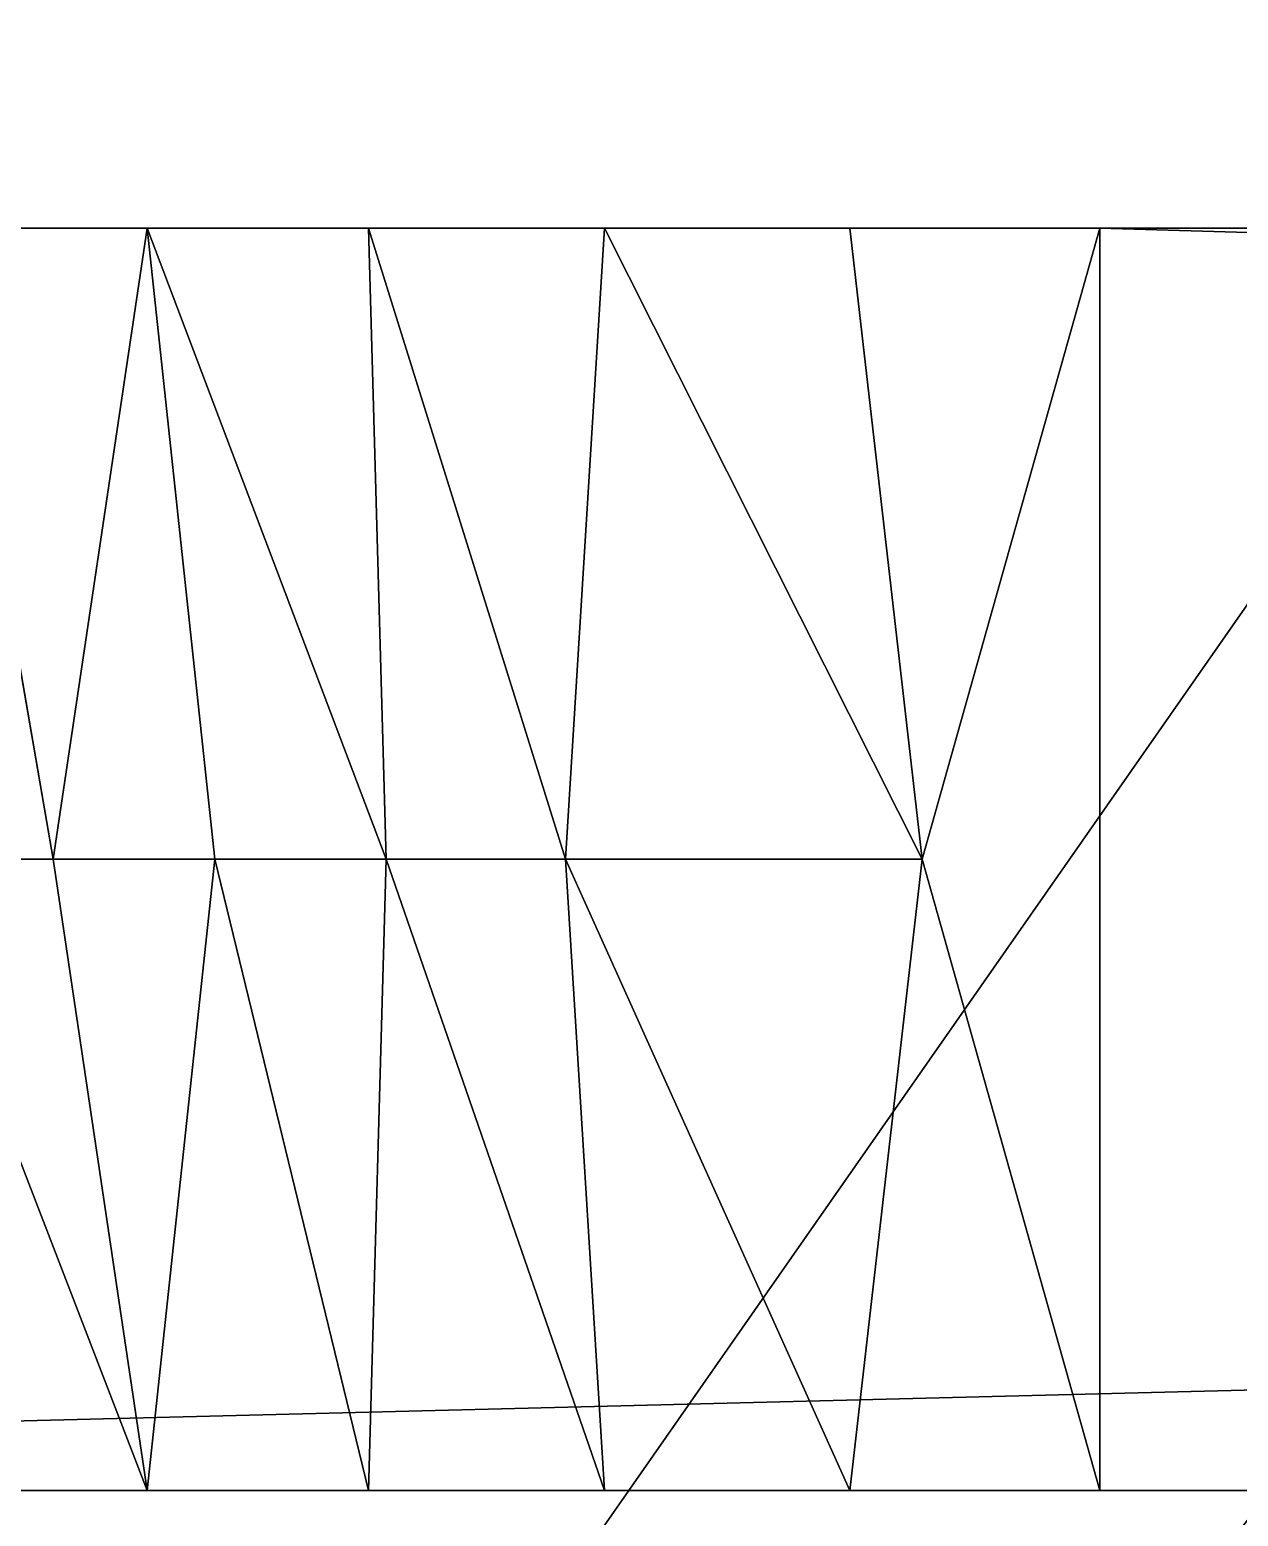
# Model space of a CAD drawing. Extents: x 207 to 387, y 94 to 160.
# Drawn here: x 226.417 to 230.188, y 121.36 to 125.996 of the extents above; entities that cross this region are included whole.
import ezdxf

# ---------------------------------------------------------------- set-up
doc = ezdxf.new("R2010")
doc.units = 0
doc.header["$LTSCALE"] = 2.54
doc.layers.get('0').update_dxf_attribs({"color": 13, "linetype": 'CONTINUOUS'})

# ---------------------------------------------------------------- blocks, each defined once
blk = doc.blocks.new('SP_05_ALTFIELD_CREDENZA_DW')
at = {"color": 23}
for p, q in [((10.9688, 38.25), (169.0312, 38.25)), ((10.9688, 38.25), (169.0312, 38.25)), ((23.0625, 38.25, 5.0625), (156.9375, 38.25, 5.0625)), ((23.0625, 38.25, 5.0625), (156.9375, 38.25, 5.0625)), ((157.7181, 38.25, 5.1169), (156.9375, 38.25, 5.0625)), ((157.7181, 38.25, 5.1169), (156.9375, 38.25, 5.0625)), ((158.4836, 38.25, 5.2791), (157.7181, 38.25, 5.1169)), ((158.4836, 38.25, 5.2791), (157.7181, 38.25, 5.1169)), ((159.2191, 38.25, 5.546), (158.4836, 38.25, 5.2791)), ((159.2191, 38.25, 5.546), (158.4836, 38.25, 5.2791)), ((159.9105, 38.25, 5.9124), (159.2191, 38.25, 5.546)), ((159.9105, 38.25, 5.9124), (159.2191, 38.25, 5.546)), ((160.5444, 38.25, 6.3712), (159.9105, 38.25, 5.9124)), ((160.5444, 38.25, 6.3712), (159.9105, 38.25, 5.9124)), ((169.0312, 34.3125), (10.9688, 34.3125)), ((169.0312, 34.3125), (10.9688, 34.3125)), ((23.0625, 34.3125, 5.0625), (156.9375, 34.3125, 5.0625)), ((23.0625, 34.3125, 5.0625), (156.9375, 34.3125, 5.0625)), ((156.9375, 34.3125, 5.0625), (157.7181, 34.3125, 5.1169)), ((156.9375, 34.3125, 5.0625), (157.7181, 34.3125, 5.1169)), ((157.7181, 34.3125, 5.1169), (158.4836, 34.3125, 5.2791)), ((157.7181, 34.3125, 5.1169), (158.4836, 34.3125, 5.2791)), ((158.4836, 34.3125, 5.2791), (159.2191, 34.3125, 5.546)), ((158.4836, 34.3125, 5.2791), (159.2191, 34.3125, 5.546)), ((159.2191, 34.3125, 5.546), (159.9105, 34.3125, 5.9124)), ((159.2191, 34.3125, 5.546), (159.9105, 34.3125, 5.9124)), ((159.9105, 34.3125, 5.9124), (160.5444, 34.3125, 6.3712)), ((159.9105, 34.3125, 5.9124), (160.5444, 34.3125, 6.3712))]:
    blk.add_line(p, q, dxfattribs=at)
at = {"color": 0}
for p, q in [((157.4924, 36.2813, 5.0899), (156.9375, 38.25, 5.0625)), ((156.9375, 38.25, 5.0625), (156.9375, 34.3125, 5.0625)), ((157.4924, 36.2813, 5.0899), (156.9375, 38.25, 5.0625)), ((156.9375, 38.25, 5.0625), (156.9375, 34.3125, 5.0625)), ((157.4924, 36.2813, 5.0899), (157.7181, 38.25, 5.1169)), ((157.4924, 36.2813, 5.0899), (157.7181, 38.25, 5.1169)), ((158.6044, 36.2813, 5.3152), (157.7181, 38.25, 5.1169)), ((158.6044, 36.2813, 5.3152), (157.7181, 38.25, 5.1169)), ((158.6044, 36.2813, 5.3152), (158.4836, 38.25, 5.2791)), ((158.4836, 38.25, 5.2791), (159.1644, 36.2813, 5.5221)), ((158.4836, 38.25, 5.2791), (159.1644, 36.2813, 5.5221)), ((158.6044, 36.2813, 5.3152), (158.4836, 38.25, 5.2791)), ((159.1644, 36.2813, 5.5221), (159.2191, 38.25, 5.546)), ((159.1644, 36.2813, 5.5221), (159.2191, 38.25, 5.546)), ((159.6993, 36.2813, 5.7872), (159.2191, 38.25, 5.546)), ((159.6993, 36.2813, 5.7872), (159.2191, 38.25, 5.546)), ((159.6993, 36.2813, 5.7872), (159.9105, 38.25, 5.9124)), ((159.6993, 36.2813, 5.7872), (159.9105, 38.25, 5.9124)), ((160.2031, 36.2813, 6.1075), (159.9105, 38.25, 5.9124)), ((159.9105, 38.25, 5.9124), (160.6701, 36.2813, 6.4794)), ((159.9105, 38.25, 5.9124), (160.6701, 36.2813, 6.4794)), ((160.2031, 36.2813, 6.1075), (159.9105, 38.25, 5.9124)), ((156.9375, 34.3125, 5.0625), (157.4924, 36.2813, 5.0899)), ((156.9375, 34.3125, 5.0625), (157.4924, 36.2813, 5.0899)), ((157.4924, 36.2813, 5.0899), (158.6044, 36.2813, 5.3152)), ((157.7181, 34.3125, 5.1169), (157.4924, 36.2813, 5.0899)), ((158.4836, 34.3125, 5.2791), (157.4924, 36.2813, 5.0899)), ((157.7181, 34.3125, 5.1169), (157.4924, 36.2813, 5.0899)), ((157.4924, 36.2813, 5.0899), (158.6044, 36.2813, 5.3152)), ((158.4836, 34.3125, 5.2791), (157.4924, 36.2813, 5.0899)), ((158.6044, 36.2813, 5.3152), (158.4836, 34.3125, 5.2791)), ((158.6044, 36.2813, 5.3152), (158.4836, 34.3125, 5.2791)), ((158.6044, 36.2813, 5.3152), (159.1644, 36.2813, 5.5221)), ((159.2191, 34.3125, 5.546), (158.6044, 36.2813, 5.3152)), ((158.6044, 36.2813, 5.3152), (159.1644, 36.2813, 5.5221)), ((159.2191, 34.3125, 5.546), (158.6044, 36.2813, 5.3152)), ((159.2191, 34.3125, 5.546), (159.1644, 36.2813, 5.5221)), ((159.1644, 36.2813, 5.5221), (159.6993, 36.2813, 5.7872)), ((159.1644, 36.2813, 5.5221), (159.6993, 36.2813, 5.7872)), ((159.1644, 36.2813, 5.5221), (159.9105, 34.3125, 5.9124)), ((159.1644, 36.2813, 5.5221), (159.9105, 34.3125, 5.9124)), ((159.2191, 34.3125, 5.546), (159.1644, 36.2813, 5.5221)), ((159.6993, 36.2813, 5.7872), (160.2031, 36.2813, 6.1075)), ((159.9105, 34.3125, 5.9124), (159.6993, 36.2813, 5.7872)), ((159.6993, 36.2813, 5.7872), (160.2031, 36.2813, 6.1075)), ((159.9105, 34.3125, 5.9124), (159.6993, 36.2813, 5.7872)), ((159.9105, 34.3125, 5.9124), (160.2031, 36.2813, 6.1075)), ((159.9105, 34.3125, 5.9124), (160.2031, 36.2813, 6.1075)), ((160.2031, 36.2813, 6.1075), (160.6701, 36.2813, 6.4794)), ((160.5444, 34.3125, 6.3712), (160.2031, 36.2813, 6.1075)), ((160.2031, 36.2813, 6.1075), (160.6701, 36.2813, 6.4794)), ((160.5444, 34.3125, 6.3712), (160.2031, 36.2813, 6.1075))]:
    blk.add_line(p, q, dxfattribs=at)
at = {"color": 23}
mesh = blk.add_polyface(dxfattribs=at)
corners = [(0, 65.8125, 90), (180, 6.75, 90), (0, 6.75, 90), (180, 65.8125, 90)]
mesh.append_faces([[corners[k] for k in face] for face in [(0, 1, 2), (1, 0, 3)]], dxfattribs={"vtx0": -1, "color": 23})
mesh = blk.add_polyface(dxfattribs=at)
corners = [(180, 6.75, 19.125), (0, 65.8125, 19.125), (0, 6.75, 19.125), (180, 65.8125, 19.125)]
mesh.append_faces([[corners[k] for k in face] for face in [(0, 1, 2), (1, 0, 3)]], dxfattribs={"vtx0": -1, "color": 23})
mesh = blk.add_polyface(dxfattribs=at)
corners = [(177.1875, 6.75, 87.1875), (2.8125, 65.8125, 87.1875), (2.8125, 6.75, 87.1875), (177.1875, 65.8125, 87.1875)]
mesh.append_faces([[corners[k] for k in face] for face in [(0, 1, 2), (1, 0, 3)]], dxfattribs={"vtx0": -1, "color": 23})
mesh = blk.add_polyface(dxfattribs=at)
corners = [(2.8125, 65.8125, 21.9375), (177.0813, 6.75, 21.9375), (2.8125, 6.75, 21.9375), (177.0813, 65.8125, 21.9375), (177.0813, 36.2813, 21.9375)]
mesh.append_faces([[corners[k] for k in face] for face in [(0, 1, 2), (1, 3, 4)]], dxfattribs={"vtx0": -1, "color": 23})
mesh.append_faces([[corners[k] for k in face] for face in [(1, 0, 3)]], dxfattribs={"vtx0": -1, "vtx2": -1, "color": 23})
mesh = blk.add_polyface(dxfattribs=at)
corners = [(177.1875, 6.75, 53.486), (136.4063, 12.375, 53.486), (136.4063, 6.75, 53.486), (177.1875, 65.1375, 53.486), (136.0125, 12.375, 53.486), (136.4063, 59.5125, 53.486), (136.0125, 59.5125, 53.486), (136.4063, 65.1375, 53.486)]
mesh.append_faces([[corners[k] for k in face] for face in [(0, 1, 2), (4, 5, 6)]], dxfattribs={"vtx0": -1, "color": 23})
mesh.append_faces([[corners[k] for k in face] for face in [(5, 1, 7), (7, 1, 3)]], dxfattribs={"vtx0": -1, "vtx1": -1, "color": 23})
mesh.append_faces([[corners[k] for k in face] for face in [(1, 0, 3), (5, 4, 1)]], dxfattribs={"vtx0": -1, "vtx2": -1, "color": 23})
mesh = blk.add_polyface(dxfattribs=at)
corners = [(177.1875, 65.1375, 55.736), (136.4063, 59.5125, 55.736), (136.4063, 65.1375, 55.736), (136.4063, 12.375, 55.736), (136.4063, 6.75, 55.736), (177.1875, 6.75, 55.736), (136.0125, 12.375, 55.736), (136.0125, 59.5125, 55.736)]
mesh.append_faces([[corners[k] for k in face] for face in [(0, 1, 2), (4, 0, 5), (1, 6, 7)]], dxfattribs={"vtx0": -1, "color": 23})
mesh.append_faces([[corners[k] for k in face] for face in [(3, 0, 4), (6, 1, 3)]], dxfattribs={"vtx0": -1, "vtx1": -1, "color": 23})
mesh.append_faces([[corners[k] for k in face] for face in [(1, 0, 3)]], dxfattribs={"vtx0": -1, "vtx1": -1, "vtx2": -1, "color": 23})
mesh = blk.add_polyface(dxfattribs=at)
corners = [(9.0494, 36.7193), (9.0494, 35.8432), (9, 36.2813), (9.195, 37.1355), (9.195, 35.427), (9.4295, 37.5087), (9.4295, 35.0538), (9.7412, 37.8205), (9.7412, 34.742), (10.1145, 38.055), (10.1145, 34.5075), (10.5307, 38.2006), (10.5307, 34.3619), (10.9688, 38.25), (10.9688, 34.3125), (169.0312, 38.25), (169.0312, 34.3125), (169.4693, 38.2006), (169.4693, 34.3619), (169.8855, 38.055), (169.8855, 34.5075), (170.2587, 37.8205), (170.2587, 34.742), (170.5705, 37.5087), (170.5705, 35.0538), (170.805, 37.1355), (170.805, 35.427), (170.9506, 36.7193), (170.9506, 35.8432), (171, 36.2813)]
mesh.append_faces([[corners[k] for k in face] for face in [(0, 1, 2), (28, 27, 29)]], dxfattribs={"vtx0": -1, "color": 23})
mesh.append_faces([[corners[k] for k in face] for face in [(1, 3, 4), (4, 5, 6), (6, 7, 8), (8, 9, 10), (10, 11, 12), (12, 13, 14), (14, 15, 16), (16, 17, 18), (18, 19, 20), (20, 21, 22), (22, 23, 24), (24, 25, 26), (26, 27, 28)]], dxfattribs={"vtx0": -1, "vtx1": -1, "color": 23})
mesh.append_faces([[corners[k] for k in face] for face in [(1, 0, 3), (4, 3, 5), (6, 5, 7), (8, 7, 9), (10, 9, 11), (12, 11, 13), (14, 13, 15), (16, 15, 17), (18, 17, 19), (20, 19, 21), (22, 21, 23), (24, 23, 25), (26, 25, 27)]], dxfattribs={"vtx0": -1, "vtx2": -1, "color": 23})
mesh = blk.add_polyface(dxfattribs=at)
corners = [(10.9688, 38.25, 0.688), (169.0312, 38.25), (10.9688, 38.25), (169.0312, 38.25, 0.688), (10.9688, 38.25, 1.376), (169.0312, 38.25, 1.376), (23.0625, 38.25, 5.0625), (22.2819, 38.25, 5.1169), (21.5164, 38.25, 5.2791), (20.7809, 38.25, 5.546), (20.0894, 38.25, 5.9124), (19.4556, 38.25, 6.3712), (18.8915, 38.25, 6.9135), (160.5444, 38.25, 6.3712), (161.1085, 38.25, 6.9135), (159.9105, 38.25, 5.9124), (159.2191, 38.25, 5.546), (158.4836, 38.25, 5.2791), (157.7181, 38.25, 5.1169), (156.9375, 38.25, 5.0625)]
mesh.append_faces([[corners[k] for k in face] for face in [(0, 1, 2), (11, 4, 12), (5, 13, 14)]], dxfattribs={"vtx0": -1, "color": 23})
mesh.append_faces([[corners[k] for k in face] for face in [(1, 0, 3), (3, 4, 5), (6, 4, 7), (7, 4, 8), (8, 4, 9), (9, 4, 10), (10, 4, 11), (13, 5, 15), (15, 5, 16), (16, 5, 17), (17, 5, 18), (18, 5, 19), (19, 5, 6)]], dxfattribs={"vtx0": -1, "vtx1": -1, "color": 23})
mesh.append_faces([[corners[k] for k in face] for face in [(5, 4, 6)]], dxfattribs={"vtx0": -1, "vtx1": -1, "vtx2": -1, "color": 23})
mesh.append_faces([[corners[k] for k in face] for face in [(3, 0, 4)]], dxfattribs={"vtx0": -1, "vtx2": -1, "color": 23})
mesh = blk.add_polyface(dxfattribs=at)
corners = [(156.9375, 34.3125, 5.0625), (23.0625, 38.25, 5.0625), (23.0625, 34.3125, 5.0625), (156.9375, 38.25, 5.0625)]
mesh.append_faces([[corners[k] for k in face] for face in [(0, 1, 2), (1, 0, 3)]], dxfattribs={"vtx0": -1, "color": 23})
mesh = blk.add_polyface(dxfattribs=at)
corners = [(157.4924, 36.2813, 5.0899), (156.9375, 38.25, 5.0625), (156.9375, 34.3125, 5.0625)]
mesh.append_faces([[corners[k] for k in face] for face in [(0, 1, 2)]], dxfattribs={"color": 23})
mesh = blk.add_polyface(dxfattribs=at)
corners = [(157.7181, 38.25, 5.1169), (156.9375, 38.25, 5.0625), (157.4924, 36.2813, 5.0899)]
mesh.append_faces([[corners[k] for k in face] for face in [(0, 1, 2)]], dxfattribs={"color": 23})
mesh = blk.add_polyface(dxfattribs=at)
corners = [(158.6044, 36.2813, 5.3152), (157.7181, 38.25, 5.1169), (157.4924, 36.2813, 5.0899)]
mesh.append_faces([[corners[k] for k in face] for face in [(0, 1, 2)]], dxfattribs={"color": 23})
mesh = blk.add_polyface(dxfattribs=at)
corners = [(158.6044, 36.2813, 5.3152), (158.4836, 38.25, 5.2791), (157.7181, 38.25, 5.1169)]
mesh.append_faces([[corners[k] for k in face] for face in [(0, 1, 2)]], dxfattribs={"color": 23})
mesh = blk.add_polyface(dxfattribs=at)
corners = [(159.2191, 38.25, 5.546), (158.4836, 38.25, 5.2791), (159.1644, 36.2813, 5.5221)]
mesh.append_faces([[corners[k] for k in face] for face in [(0, 1, 2)]], dxfattribs={"color": 23})
mesh = blk.add_polyface(dxfattribs=at)
corners = [(159.1644, 36.2813, 5.5221), (158.4836, 38.25, 5.2791), (158.6044, 36.2813, 5.3152)]
mesh.append_faces([[corners[k] for k in face] for face in [(0, 1, 2)]], dxfattribs={"color": 23})
mesh = blk.add_polyface(dxfattribs=at)
corners = [(159.6993, 36.2813, 5.7872), (159.2191, 38.25, 5.546), (159.1644, 36.2813, 5.5221)]
mesh.append_faces([[corners[k] for k in face] for face in [(0, 1, 2)]], dxfattribs={"color": 23})
mesh = blk.add_polyface(dxfattribs=at)
corners = [(159.9105, 38.25, 5.9124), (159.2191, 38.25, 5.546), (159.6993, 36.2813, 5.7872)]
mesh.append_faces([[corners[k] for k in face] for face in [(0, 1, 2)]], dxfattribs={"color": 23})
mesh = blk.add_polyface(dxfattribs=at)
corners = [(160.2031, 36.2813, 6.1075), (159.9105, 38.25, 5.9124), (159.6993, 36.2813, 5.7872)]
mesh.append_faces([[corners[k] for k in face] for face in [(0, 1, 2)]], dxfattribs={"color": 23})
mesh = blk.add_polyface(dxfattribs=at)
corners = [(160.6701, 36.2813, 6.4794), (160.5444, 38.25, 6.3712), (159.9105, 38.25, 5.9124)]
mesh.append_faces([[corners[k] for k in face] for face in [(0, 1, 2)]], dxfattribs={"color": 23})
mesh = blk.add_polyface(dxfattribs=at)
corners = [(160.6701, 36.2813, 6.4794), (159.9105, 38.25, 5.9124), (160.2031, 36.2813, 6.1075)]
mesh.append_faces([[corners[k] for k in face] for face in [(0, 1, 2)]], dxfattribs={"color": 23})
mesh = blk.add_polyface(dxfattribs=at)
corners = [(157.7181, 34.3125, 5.1169), (157.4924, 36.2813, 5.0899), (156.9375, 34.3125, 5.0625)]
mesh.append_faces([[corners[k] for k in face] for face in [(0, 1, 2)]], dxfattribs={"color": 23})
mesh = blk.add_polyface(dxfattribs=at)
corners = [(158.4836, 34.3125, 5.2791), (157.4924, 36.2813, 5.0899), (157.7181, 34.3125, 5.1169)]
mesh.append_faces([[corners[k] for k in face] for face in [(0, 1, 2)]], dxfattribs={"color": 23})
mesh = blk.add_polyface(dxfattribs=at)
corners = [(158.6044, 36.2813, 5.3152), (157.4924, 36.2813, 5.0899), (158.4836, 34.3125, 5.2791)]
mesh.append_faces([[corners[k] for k in face] for face in [(0, 1, 2)]], dxfattribs={"color": 23})
mesh = blk.add_polyface(dxfattribs=at)
corners = [(159.2191, 34.3125, 5.546), (158.6044, 36.2813, 5.3152), (158.4836, 34.3125, 5.2791)]
mesh.append_faces([[corners[k] for k in face] for face in [(0, 1, 2)]], dxfattribs={"color": 23})
mesh = blk.add_polyface(dxfattribs=at)
corners = [(159.2191, 34.3125, 5.546), (159.1644, 36.2813, 5.5221), (158.6044, 36.2813, 5.3152)]
mesh.append_faces([[corners[k] for k in face] for face in [(0, 1, 2)]], dxfattribs={"color": 23})
mesh = blk.add_polyface(dxfattribs=at)
corners = [(159.9105, 34.3125, 5.9124), (159.6993, 36.2813, 5.7872), (159.1644, 36.2813, 5.5221)]
mesh.append_faces([[corners[k] for k in face] for face in [(0, 1, 2)]], dxfattribs={"color": 23})
mesh = blk.add_polyface(dxfattribs=at)
corners = [(159.9105, 34.3125, 5.9124), (159.1644, 36.2813, 5.5221), (159.2191, 34.3125, 5.546)]
mesh.append_faces([[corners[k] for k in face] for face in [(0, 1, 2)]], dxfattribs={"color": 23})
mesh = blk.add_polyface(dxfattribs=at)
corners = [(160.2031, 36.2813, 6.1075), (159.6993, 36.2813, 5.7872), (159.9105, 34.3125, 5.9124)]
mesh.append_faces([[corners[k] for k in face] for face in [(0, 1, 2)]], dxfattribs={"color": 23})
mesh = blk.add_polyface(dxfattribs=at)
corners = [(160.5444, 34.3125, 6.3712), (160.2031, 36.2813, 6.1075), (159.9105, 34.3125, 5.9124)]
mesh.append_faces([[corners[k] for k in face] for face in [(0, 1, 2)]], dxfattribs={"color": 23})
mesh = blk.add_polyface(dxfattribs=at)
corners = [(160.6701, 36.2813, 6.4794), (160.2031, 36.2813, 6.1075), (160.5444, 34.3125, 6.3712)]
mesh.append_faces([[corners[k] for k in face] for face in [(0, 1, 2)]], dxfattribs={"color": 23})
mesh = blk.add_polyface(dxfattribs=at)
corners = [(10.9688, 34.3125, 0.688), (169.0312, 34.3125), (10.9688, 34.3125), (169.0312, 34.3125, 0.688), (10.9688, 34.3125, 1.376), (169.0312, 34.3125, 1.376), (23.0625, 34.3125, 5.0625), (22.2819, 34.3125, 5.1169), (21.5164, 34.3125, 5.2791), (20.7809, 34.3125, 5.546), (20.0894, 34.3125, 5.9124), (19.4556, 34.3125, 6.3712), (18.8915, 34.3125, 6.9135), (160.5444, 34.3125, 6.3712), (161.1085, 34.3125, 6.9135), (159.9105, 34.3125, 5.9124), (159.2191, 34.3125, 5.546), (158.4836, 34.3125, 5.2791), (157.7181, 34.3125, 5.1169), (156.9375, 34.3125, 5.0625)]
mesh.append_faces([[corners[k] for k in face] for face in [(0, 1, 2), (11, 4, 12), (5, 13, 14)]], dxfattribs={"vtx0": -1, "color": 23})
mesh.append_faces([[corners[k] for k in face] for face in [(1, 0, 3), (3, 4, 5), (6, 4, 7), (7, 4, 8), (8, 4, 9), (9, 4, 10), (10, 4, 11), (13, 5, 15), (15, 5, 16), (16, 5, 17), (17, 5, 18), (18, 5, 19), (19, 5, 6)]], dxfattribs={"vtx0": -1, "vtx1": -1, "color": 23})
mesh.append_faces([[corners[k] for k in face] for face in [(5, 4, 6)]], dxfattribs={"vtx0": -1, "vtx1": -1, "vtx2": -1, "color": 23})
mesh.append_faces([[corners[k] for k in face] for face in [(3, 0, 4)]], dxfattribs={"vtx0": -1, "vtx2": -1, "color": 23})

msp = doc.modelspace()

# ---------------------------------------------------------------- block references
at = {"color": 23, "rotation": 180}
msp.add_blockref('SP_05_ALTFIELD_CREDENZA_DW', (386.6938, 159.6899), dxfattribs=at)

doc.saveas('drawing.dxf')
